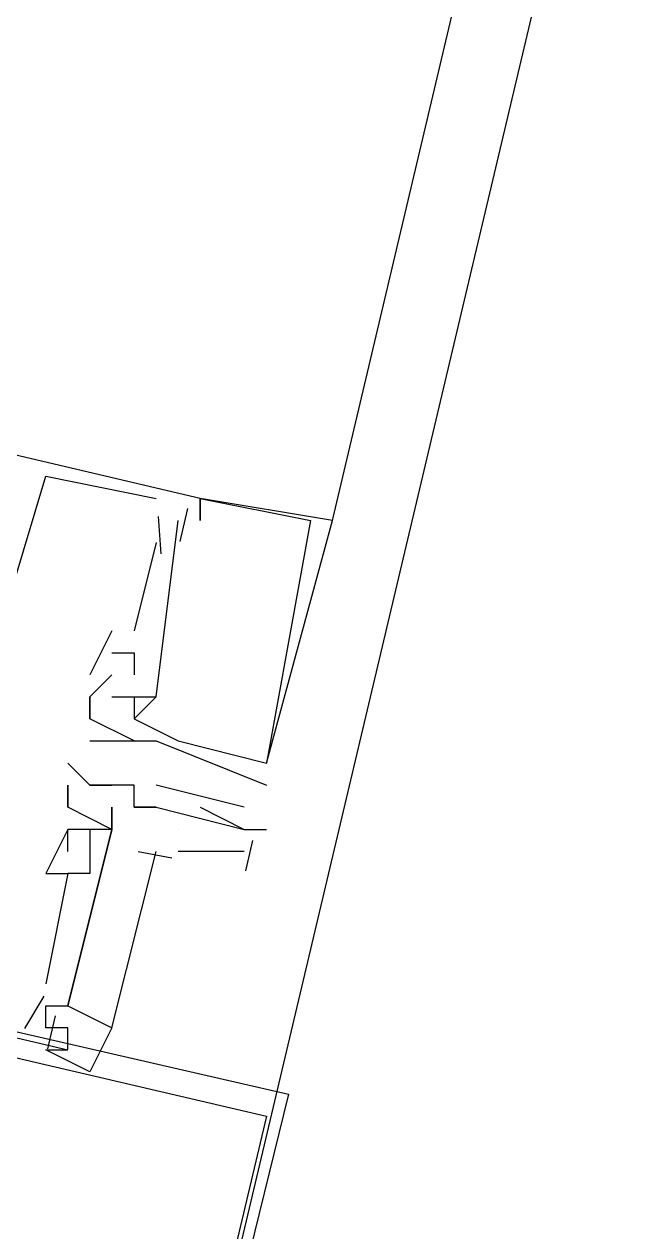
# Model space of a CAD drawing. Header units: feet. Extents: x -84 to 198, y -22 to 181.
# Drawn here: x 87.2 to 87.566, y 15.241 to 15.971 of the extents above; entities that cross this region are included whole.
import ezdxf

# ---------------------------------------------------------------- set-up
doc = ezdxf.new("R2010")
doc.units = ezdxf.units.FT
doc.layers.add('A-LINEA', color=7, linetype='CONTINUOUS')

msp = doc.modelspace()

# ---------------------------------------------------------------- linework, layer by layer
at = {"layer": 'A-LINEA'}
for p, q in [((87.16, 14.5111), (90.12, 27.0044)), ((87.3867, 15.6711), (89.1067, 22.9511)), ((87.2133, 15.6978), (87.2133, 15.6978)), ((87.2133, 15.6978), (87.2133, 15.6978)), ((87.2133, 15.6978), (87.2133, 15.6978)), ((87.2667, 15.6844), (87.2667, 15.6844)), ((87.2667, 15.6844), (87.2667, 15.6844)), ((87.2667, 15.6844), (87.2667, 15.6844)), ((87.28, 15.6844), (87.28, 15.6844)), ((87.28, 15.6844), (87.28, 15.6844)), ((87.28, 15.6844), (87.28, 15.6844)), ((87.2933, 15.6844), (87.2933, 15.6844)), ((87.2933, 15.6844), (87.2933, 15.6844)), ((87.2933, 15.6844), (87.2933, 15.6844)), ((87.2933, 15.6844), (87.2933, 15.6844)), ((87.2933, 15.6844), (87.2933, 15.6844)), ((87.2933, 15.6844), (87.2933, 15.6844)), ((87.3067, 15.6844), (87.3067, 15.6844)), ((87.3067, 15.6844), (87.3067, 15.6844)), ((87.3067, 15.6844), (87.3067, 15.6844)), ((87.3067, 15.6844), (87.3067, 15.6844)), ((87.3067, 15.6844), (87.3067, 15.6844)), ((87.3067, 15.6844), (87.3067, 15.6844)), ((87.3067, 15.6844), (87.3067, 15.6844)), ((87.3067, 15.6844), (87.3067, 15.6844)), ((87.3067, 15.6844), (87.3067, 15.6844)), ((87.2813, 15.6735), (87.2829, 15.6509)), ((87.2813, 15.6735), (87.2829, 15.6509)), ((87.2813, 15.6735), (87.2829, 15.6509)), ((87.299, 15.6784), (87.2943, 15.6584)), ((87.299, 15.6784), (87.2943, 15.6584)), ((87.299, 15.6784), (87.2943, 15.6584)), ((87.28, 15.6711), (87.28, 15.6711)), ((87.28, 15.6711), (87.28, 15.6711)), ((87.28, 15.6711), (87.28, 15.6711)), ((87.2933, 15.6711), (87.2933, 15.6711)), ((87.2933, 15.6711), (87.2933, 15.6711)), ((87.2933, 15.6711), (87.2933, 15.6711)), ((87.3067, 15.6711), (87.3067, 15.6711)), ((87.3067, 15.6711), (87.3067, 15.6711)), ((87.3067, 15.6711), (87.3067, 15.6711)), ((87.3733, 15.6711), (87.3733, 15.6711)), ((87.3733, 15.6711), (87.3733, 15.6711)), ((87.3733, 15.6711), (87.3733, 15.6711)), ((87.3867, 15.6711), (87.3867, 15.6711)), ((87.3867, 15.6711), (87.3867, 15.6711)), ((87.3867, 15.6711), (87.3867, 15.6711)), ((87.28, 15.6578), (87.2667, 15.6044)), ((87.28, 15.6578), (87.2667, 15.6044)), ((87.28, 15.6578), (87.2667, 15.6044)), ((87.28, 15.6578), (87.28, 15.6578)), ((87.28, 15.6578), (87.28, 15.6578)), ((87.28, 15.6578), (87.28, 15.6578)), ((87.2533, 15.6044), (87.24, 15.5778)), ((87.2533, 15.6044), (87.24, 15.5778)), ((87.2533, 15.6044), (87.24, 15.5778)), ((87.2533, 15.6044), (87.2533, 15.6044)), ((87.2533, 15.6044), (87.2533, 15.6044)), ((87.2533, 15.6044), (87.2533, 15.6044)), ((87.2667, 15.6044), (87.2667, 15.6044)), ((87.2667, 15.6044), (87.2667, 15.6044)), ((87.2667, 15.6044), (87.2667, 15.6044)), ((87.2533, 15.5911), (87.2533, 15.5911)), ((87.2533, 15.5911), (87.2533, 15.5911)), ((87.2533, 15.5911), (87.2533, 15.5911)), ((87.2667, 15.5911), (87.2667, 15.5911)), ((87.2667, 15.5911), (87.2667, 15.5911)), ((87.2667, 15.5911), (87.2667, 15.5911)), ((87.24, 15.5778), (87.24, 15.5778)), ((87.24, 15.5644), (87.2533, 15.5778)), ((87.24, 15.5778), (87.24, 15.5778)), ((87.2533, 15.5778), (87.24, 15.5644)), ((87.24, 15.5778), (87.24, 15.5778)), ((87.24, 15.5778), (87.24, 15.5778)), ((87.24, 15.5644), (87.2533, 15.5778)), ((87.24, 15.5778), (87.24, 15.5778)), ((87.2533, 15.5778), (87.24, 15.5644)), ((87.24, 15.5778), (87.24, 15.5778)), ((87.24, 15.5778), (87.24, 15.5778)), ((87.24, 15.5644), (87.2533, 15.5778)), ((87.24, 15.5778), (87.24, 15.5778)), ((87.2533, 15.5778), (87.24, 15.5644)), ((87.24, 15.5778), (87.24, 15.5778)), ((87.2533, 15.5778), (87.2533, 15.5778)), ((87.2533, 15.5778), (87.2533, 15.5778)), ((87.2533, 15.5778), (87.2533, 15.5778)), ((87.2533, 15.5778), (87.2533, 15.5778)), ((87.2533, 15.5778), (87.2533, 15.5778)), ((87.2533, 15.5778), (87.2533, 15.5778)), ((87.2667, 15.5778), (87.2667, 15.5778)), ((87.2667, 15.5778), (87.2667, 15.5778)), ((87.2667, 15.5778), (87.2667, 15.5778)), ((87.24, 15.5644), (87.24, 15.5644)), ((87.24, 15.5644), (87.24, 15.5644)), ((87.24, 15.5644), (87.24, 15.5511)), ((87.24, 15.5644), (87.24, 15.5644)), ((87.24, 15.5644), (87.24, 15.5644)), ((87.24, 15.5644), (87.24, 15.5644)), ((87.24, 15.5644), (87.24, 15.5644)), ((87.24, 15.5644), (87.24, 15.5511)), ((87.24, 15.5644), (87.24, 15.5644)), ((87.24, 15.5644), (87.24, 15.5644)), ((87.24, 15.5644), (87.24, 15.5644)), ((87.24, 15.5644), (87.24, 15.5644)), ((87.24, 15.5644), (87.24, 15.5511)), ((87.24, 15.5644), (87.24, 15.5644)), ((87.24, 15.5644), (87.24, 15.5644)), ((87.2533, 15.5644), (87.2667, 15.5644)), ((87.2533, 15.5644), (87.2533, 15.5644)), ((87.2533, 15.5644), (87.2533, 15.5644)), ((87.2533, 15.5644), (87.2667, 15.5644)), ((87.2533, 15.5644), (87.2533, 15.5644)), ((87.2533, 15.5644), (87.2533, 15.5644)), ((87.2533, 15.5644), (87.2667, 15.5644)), ((87.2533, 15.5644), (87.2533, 15.5644)), ((87.2533, 15.5644), (87.2533, 15.5644)), ((87.2667, 15.5644), (87.2667, 15.5644)), ((87.2667, 15.5644), (87.2667, 15.5511)), ((87.2667, 15.5644), (87.2667, 15.5644)), ((87.2667, 15.5644), (87.2667, 15.5644)), ((87.2667, 15.5644), (87.2667, 15.5644)), ((87.2667, 15.5644), (87.2667, 15.5511)), ((87.2667, 15.5644), (87.2667, 15.5644)), ((87.2667, 15.5644), (87.2667, 15.5644)), ((87.2667, 15.5644), (87.2667, 15.5644)), ((87.2667, 15.5644), (87.2667, 15.5511)), ((87.2667, 15.5644), (87.2667, 15.5644)), ((87.2667, 15.5644), (87.2667, 15.5644)), ((87.28, 15.5644), (87.28, 15.5644)), ((87.28, 15.5644), (87.28, 15.5644)), ((87.28, 15.5644), (87.28, 15.5644)), ((87.28, 15.5644), (87.28, 15.5644)), ((87.28, 15.5644), (87.28, 15.5644)), ((87.28, 15.5644), (87.28, 15.5644)), ((87.24, 15.5511), (87.24, 15.5511)), ((87.24, 15.5511), (87.24, 15.5511)), ((87.24, 15.5511), (87.24, 15.5511)), ((87.24, 15.5511), (87.24, 15.5511)), ((87.24, 15.5511), (87.24, 15.5511)), ((87.24, 15.5511), (87.24, 15.5511)), ((87.2667, 15.5511), (87.2667, 15.5511)), ((87.2667, 15.5511), (87.2667, 15.5511)), ((87.2667, 15.5511), (87.2667, 15.5511)), ((87.2667, 15.5511), (87.2667, 15.5511)), ((87.2667, 15.5511), (87.2667, 15.5511)), ((87.2667, 15.5511), (87.2667, 15.5511)), ((87.24, 15.5378), (87.24, 15.5378)), ((87.24, 15.5378), (87.24, 15.5378)), ((87.24, 15.5378), (87.24, 15.5378)), ((87.2533, 15.5378), (87.2533, 15.5378)), ((87.2533, 15.5378), (87.2533, 15.5378)), ((87.2533, 15.5378), (87.2533, 15.5378)), ((87.2667, 15.5378), (87.2667, 15.5378)), ((87.2667, 15.5378), (87.2667, 15.5378)), ((87.2667, 15.5378), (87.2667, 15.5378)), ((87.2667, 15.5378), (87.2667, 15.5378)), ((87.2667, 15.5378), (87.2667, 15.5378)), ((87.2667, 15.5378), (87.2667, 15.5378)), ((87.28, 15.5378), (87.28, 15.5378)), ((87.28, 15.5378), (87.28, 15.5378)), ((87.28, 15.5378), (87.28, 15.5378)), ((87.2933, 15.5378), (87.2933, 15.5378)), ((87.2933, 15.5378), (87.2933, 15.5378)), ((87.2933, 15.5378), (87.2933, 15.5378)), ((87.2267, 15.5244), (87.2267, 15.5244)), ((87.3467, 15.5244), (87.3467, 15.5244)), ((87.3467, 15.5244), (87.3467, 15.5244)), ((87.3467, 15.5244), (87.3467, 15.5244)), ((87.3467, 15.5244), (87.3467, 15.5244)), ((87.3467, 15.5244), (87.3467, 15.5244)), ((87.3467, 15.5244), (87.3467, 15.5244)), ((87.2267, 15.5111), (87.2267, 15.4978)), ((87.2267, 15.5111), (87.2267, 15.5111)), ((87.2267, 15.5111), (87.2267, 15.5111)), ((87.24, 15.5111), (87.2533, 15.5111)), ((87.24, 15.5111), (87.24, 15.5111)), ((87.24, 15.5111), (87.24, 15.5111)), ((87.2533, 15.5111), (87.2533, 15.5111)), ((87.2667, 15.5111), (87.2667, 15.5111)), ((87.2667, 15.5111), (87.2667, 15.5111)), ((87.2667, 15.5111), (87.2667, 15.5111)), ((87.3333, 15.4978), (87.28, 15.5111)), ((87.28, 15.5111), (87.28, 15.5111)), ((87.3467, 15.5111), (87.3467, 15.5111)), ((87.3467, 15.5111), (87.3467, 15.5111)), ((87.3467, 15.5111), (87.3467, 15.5111)), ((87.2267, 15.4978), (87.2267, 15.4978)), ((87.2267, 15.4978), (87.2267, 15.4978)), ((87.2533, 15.4978), (87.2533, 15.4844)), ((87.2533, 15.4978), (87.2533, 15.4978)), ((87.2533, 15.4978), (87.2533, 15.4978)), ((87.2667, 15.4978), (87.2667, 15.4978)), ((87.2667, 15.4978), (87.2667, 15.4978)), ((87.2667, 15.4978), (87.2667, 15.4978)), ((87.28, 15.4978), (87.28, 15.4978)), ((87.28, 15.4978), (87.28, 15.4978)), ((87.3067, 15.4978), (87.3333, 15.4844)), ((87.3333, 15.4978), (87.3333, 15.4978)), ((87.2267, 15.4844), (87.2267, 15.4844)), ((87.2267, 15.4844), (87.2267, 15.4844)), ((87.2267, 15.4844), (87.2267, 15.4844)), ((87.2267, 15.4844), (87.2267, 15.4844)), ((87.24, 15.4844), (87.24, 15.4844)), ((87.24, 15.4844), (87.24, 15.4844)), ((87.24, 15.4844), (87.24, 15.4844)), ((87.24, 15.4844), (87.24, 15.4844)), ((87.2533, 15.4844), (87.2533, 15.4844)), ((87.2533, 15.4844), (87.2533, 15.4844)), ((87.2533, 15.4844), (87.2533, 15.4844)), ((87.2533, 15.4844), (87.2533, 15.4844)), ((87.2533, 15.4844), (87.2533, 15.4844)), ((87.2933, 15.4844), (87.2933, 15.4844)), ((87.3333, 15.4844), (87.3333, 15.4844)), ((87.3467, 15.4844), (87.3467, 15.4844)), ((87.3383, 15.4777), (87.334, 15.4593)), ((87.2267, 15.4711), (87.2267, 15.4711)), ((87.2267, 15.4711), (87.2267, 15.4711)), ((87.2267, 15.4711), (87.2267, 15.4711)), ((87.24, 15.4711), (87.24, 15.4711)), ((87.24, 15.4711), (87.24, 15.4711)), ((87.24, 15.4711), (87.24, 15.4711)), ((87.2895, 15.4669), (87.2692, 15.4709)), ((87.2895, 15.4669), (87.2692, 15.4709)), ((87.2895, 15.4669), (87.2692, 15.4709)), ((87.3333, 15.4711), (87.2933, 15.4711)), ((87.2133, 15.4578), (87.2133, 15.4578)), ((87.2133, 15.4578), (87.2133, 15.4578)), ((87.2133, 15.4578), (87.2133, 15.4578)), ((87.2267, 15.4578), (87.2267, 15.4578)), ((87.2267, 15.4578), (87.2267, 15.4578)), ((87.2267, 15.4578), (87.2267, 15.4578)), ((87.2267, 15.4578), (87.2267, 15.4578)), ((87.2267, 15.4578), (87.2267, 15.4578)), ((87.2267, 15.4578), (87.2267, 15.4578)), ((87.24, 15.4578), (87.24, 15.4578)), ((87.24, 15.4578), (87.24, 15.4578)), ((87.24, 15.4578), (87.24, 15.4578)), ((87.2133, 15.3911), (87.2133, 15.3911)), ((87.2133, 15.3911), (87.2133, 15.3911)), ((87.2133, 15.3911), (87.2133, 15.3911)), ((87.2121, 15.3835), (87.2006, 15.364)), ((87.2121, 15.3835), (87.2006, 15.364)), ((87.2121, 15.3835), (87.2006, 15.364)), ((87.2133, 15.3778), (87.2133, 15.3778)), ((87.2133, 15.3778), (87.2133, 15.3778)), ((87.2133, 15.3778), (87.2133, 15.3778)), ((87.2267, 15.3778), (87.2267, 15.3778)), ((87.2267, 15.3778), (87.2267, 15.3778)), ((87.2267, 15.3778), (87.2267, 15.3778)), ((87.219, 15.3717), (87.2143, 15.3517)), ((87.219, 15.3717), (87.2143, 15.3517)), ((87.219, 15.3717), (87.2143, 15.3517)), ((87.2133, 15.3644), (87.2133, 15.3644)), ((87.2133, 15.3644), (87.2133, 15.3644)), ((87.2133, 15.3644), (87.2133, 15.3644)), ((87.2267, 15.3511), (87.2267, 15.3644)), ((87.2267, 15.3644), (87.2267, 15.3644)), ((87.2267, 15.3644), (87.2267, 15.3644)), ((87.2267, 15.3644), (87.2267, 15.3644)), ((87.2267, 15.3644), (87.2267, 15.3644)), ((87.2267, 15.3511), (87.2267, 15.3511)), ((87.2267, 15.3511), (87.2267, 15.3511)), ((87.2267, 15.3511), (87.2267, 15.3511))]:
    msp.add_line(p, q, dxfattribs=at)
for points in [[(87.3067, 15.6844), (86.6267, 15.8444), (86.5867, 15.6978), (86.6133, 15.6978), (86.6, 15.6978), (86.6133, 15.7244), (86.64, 15.8044), (86.6533, 15.8044), (86.6533, 15.8178), (86.64, 15.8178), (86.64, 15.8311)], [(87.3067, 15.6844), (86.6267, 15.8444), (86.5867, 15.6978), (86.6133, 15.6978), (86.6, 15.6978), (86.6133, 15.7244), (86.64, 15.8044), (86.6533, 15.8044), (86.6533, 15.8178), (86.64, 15.8178), (86.64, 15.8311)], [(87.3067, 15.6844), (86.6267, 15.8444), (86.5867, 15.6978), (86.6133, 15.6978), (86.6, 15.6978), (86.6133, 15.7244), (86.64, 15.8044), (86.6533, 15.8044), (86.6533, 15.8178), (86.64, 15.8178), (86.64, 15.8311)], [(86.5867, 15.5511), (86.5733, 15.5511), (86.6, 15.6578), (86.6133, 15.6444), (86.64, 15.7378), (86.6267, 15.7378), (86.6, 15.6711), (86.5867, 15.6711), (86.5467, 15.5111), (87.2267, 15.3511), (87.2267, 15.3644), (87.2133, 15.3644)], [(86.5867, 15.5511), (86.5733, 15.5511), (86.6, 15.6578), (86.6133, 15.6444), (86.64, 15.7378), (86.6267, 15.7378), (86.6, 15.6711), (86.5867, 15.6711), (86.5467, 15.5111), (87.2267, 15.3511), (87.2267, 15.3644), (87.2133, 15.3644)], [(86.5867, 15.5511), (86.5733, 15.5511), (86.6, 15.6578), (86.6133, 15.6444), (86.64, 15.7378), (86.6267, 15.7378), (86.6, 15.6711), (86.5867, 15.6711), (86.5467, 15.5111), (87.2267, 15.3511), (87.2267, 15.3644), (87.2133, 15.3644)], [(87.1733, 15.5644), (87.2133, 15.6978), (87.28, 15.6844)], [(87.1733, 15.5644), (87.2133, 15.6978), (87.28, 15.6844)], [(87.1733, 15.5644), (87.2133, 15.6978), (87.28, 15.6844)], [(87.2667, 15.5511), (87.2933, 15.5378), (87.2933, 15.5378), (87.2933, 15.5378), (87.2933, 15.5378), (87.3467, 15.5244), (87.3467, 15.5244), (87.3867, 15.6711), (87.3867, 15.6711), (87.3067, 15.6844), (87.3067, 15.6711), (87.3067, 15.6844), (87.3733, 15.6711), (87.3733, 15.6711), (87.3467, 15.5244)], [(87.2667, 15.5511), (87.2933, 15.5378), (87.2933, 15.5378), (87.2933, 15.5378), (87.2933, 15.5378), (87.3467, 15.5244), (87.3467, 15.5244), (87.3867, 15.6711), (87.3867, 15.6711), (87.3067, 15.6844), (87.3067, 15.6711), (87.3067, 15.6844), (87.3733, 15.6711), (87.3733, 15.6711), (87.3467, 15.5244)], [(87.2667, 15.5511), (87.2933, 15.5378), (87.2933, 15.5378), (87.2933, 15.5378), (87.2933, 15.5378), (87.3467, 15.5244), (87.3467, 15.5244), (87.3867, 15.6711), (87.3867, 15.6711), (87.3067, 15.6844), (87.3067, 15.6711), (87.3067, 15.6844), (87.3733, 15.6711), (87.3733, 15.6711), (87.3467, 15.5244)], [(87.2667, 15.5644), (87.28, 15.5644), (87.2933, 15.6711)], [(87.2667, 15.5644), (87.28, 15.5644), (87.2933, 15.6711)], [(87.2667, 15.5644), (87.28, 15.5644), (87.2933, 15.6711)], [(87.2533, 15.5911), (87.2667, 15.5911), (87.2667, 15.5778)], [(87.2533, 15.5911), (87.2667, 15.5911), (87.2667, 15.5778)], [(87.2533, 15.5911), (87.2667, 15.5911), (87.2667, 15.5778)], [(87.2667, 15.5378), (87.24, 15.5511), (87.24, 15.5644)], [(87.2667, 15.5378), (87.24, 15.5511), (87.24, 15.5644)], [(87.2667, 15.5378), (87.24, 15.5511), (87.24, 15.5644)], [(87.2533, 15.5644), (87.2533, 15.5644), (87.2667, 15.5644), (87.2667, 15.5644), (87.2667, 15.5644)], [(87.2533, 15.5644), (87.2533, 15.5644), (87.2667, 15.5644), (87.2667, 15.5644), (87.2667, 15.5644)], [(87.2533, 15.5644), (87.2533, 15.5644), (87.2667, 15.5644), (87.2667, 15.5644), (87.2667, 15.5644)], [(87.2667, 15.5511), (87.2667, 15.5511), (87.28, 15.5644)], [(87.2667, 15.5511), (87.2667, 15.5511), (87.28, 15.5644)], [(87.2667, 15.5511), (87.2667, 15.5511), (87.28, 15.5644)], [(87.24, 15.5378), (87.2533, 15.5378), (87.2667, 15.5378), (87.28, 15.5378), (87.3467, 15.5111)], [(87.24, 15.5378), (87.2533, 15.5378), (87.2667, 15.5378), (87.28, 15.5378), (87.3467, 15.5111)], [(87.24, 15.5378), (87.2533, 15.5378), (87.2667, 15.5378), (87.28, 15.5378), (87.3467, 15.5111)], [(87.2667, 15.4978), (87.28, 15.4978), (87.2667, 15.4978), (87.2667, 15.5111), (87.24, 15.5111), (87.2267, 15.5244)], [(86.5467, 15.5111), (87.36, 15.3244), (87.16, 14.5111), (86.3467, 14.7111), (86.5467, 15.5111)], [(87.2533, 15.4844), (87.2267, 15.4978), (87.2267, 15.5111)], [(86.5467, 15.4978), (87.3467, 15.3111), (87.16, 14.5244), (86.36, 14.7111), (86.5467, 15.4978)], [(87.2533, 15.4844), (87.2533, 15.4844), (87.2533, 15.4978), (87.2533, 15.4978)], [(87.2667, 15.4978), (87.28, 15.4978), (87.28, 15.4978), (87.28, 15.4978), (87.28, 15.4978), (87.3333, 15.4844), (87.3333, 15.4844), (87.3467, 15.4844)], [(87.2133, 15.3778), (87.2267, 15.3778), (87.2533, 15.4844), (87.24, 15.4844), (87.24, 15.4711), (87.24, 15.4578), (87.2267, 15.4578)], [(87.2267, 15.4711), (87.2267, 15.4844), (87.2133, 15.4578)], [(87.2133, 15.3778), (87.2267, 15.3778), (87.2533, 15.4844), (87.24, 15.4844), (87.24, 15.4711), (87.24, 15.4578), (87.2267, 15.4578)], [(87.2267, 15.4711), (87.2267, 15.4844), (87.2133, 15.4578)], [(87.2133, 15.3778), (87.2267, 15.3778), (87.2533, 15.4844), (87.24, 15.4844), (87.24, 15.4711), (87.24, 15.4578), (87.2267, 15.4578)], [(87.2267, 15.4711), (87.2267, 15.4844), (87.2133, 15.4578)], [(87.24, 15.4844), (87.24, 15.4844), (87.24, 15.4844), (87.2267, 15.4844), (87.2267, 15.4844), (87.2267, 15.4844), (87.2267, 15.4844), (87.2267, 15.4844)], [(87.2533, 15.4844), (87.2267, 15.3778), (87.2533, 15.3644), (87.28, 15.4711)], [(87.2533, 15.4844), (87.2267, 15.3778), (87.2533, 15.3644), (87.28, 15.4711)], [(87.2533, 15.4844), (87.2267, 15.3778), (87.2533, 15.3644), (87.28, 15.4711)], [(87.2133, 15.4578), (87.2267, 15.4578), (87.2133, 15.3911)], [(87.2133, 15.4578), (87.2267, 15.4578), (87.2133, 15.3911)], [(87.2133, 15.4578), (87.2267, 15.4578), (87.2133, 15.3911)], [(87.2133, 15.3644), (87.2133, 15.3778), (87.2267, 15.3778)], [(87.2267, 15.3778), (87.2533, 15.3644), (87.24, 15.3378), (87.2133, 15.3511), (87.2267, 15.3511)]]:
    msp.add_lwpolyline(points, dxfattribs=at)

doc.saveas('drawing.dxf')
